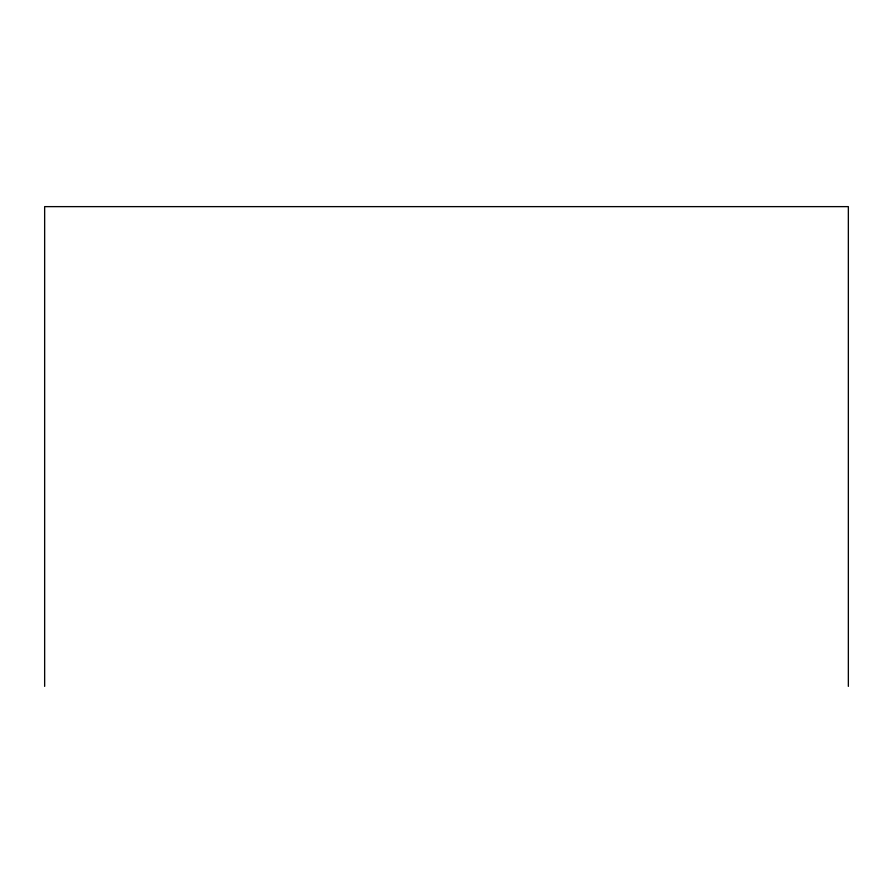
<?xml version="1.0" encoding="UTF-8"?>
<svg xmlns="http://www.w3.org/2000/svg" width="893" height="893" viewBox="0 0 893 893"><rect width="100%" height="100%" fill="white"/><g stroke="black" fill="none" stroke-linecap="round" stroke-linejoin="round"><path stroke-width="1.34" d="M848.35 686.371L848.35 206.629L44.65 206.629L44.65 686.371"/></g></svg>
